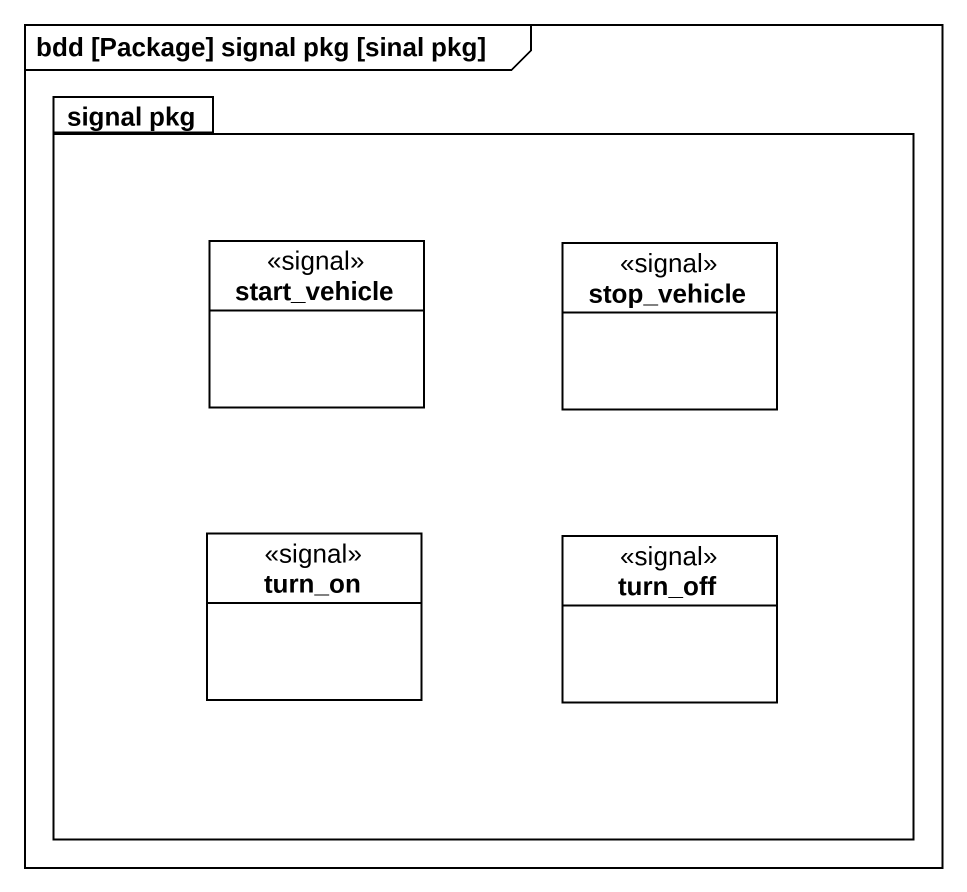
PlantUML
@startuml
mainframe bdd [Package] signal pkg [sinal pkg]
hide circle
hide empty members
package "signal pkg" as signal_pkg {
  class start_vehicle <<signal>>
  class stop_vehicle <<signal>>
  class turn_on <<signal>>
  class turn_off <<signal>>
}
@enduml
